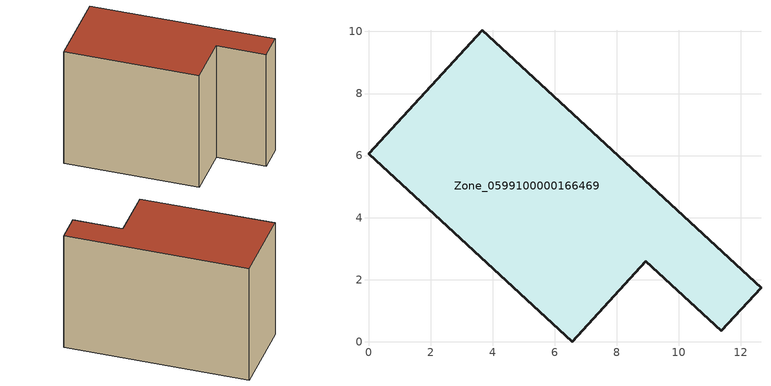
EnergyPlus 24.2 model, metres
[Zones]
Zone_0599100000166469
 floor ground (C_G): 8.94,2.59 6.56,0 0,6.06 3.67,10.04 12.65,1.74 11.37,0.35 z0
 wall outside (C_F): 3.67,10.04 0,6.06 6.56,0 8.94,2.59 11.37,0.35 12.65,1.74 3.67,10.04 z0:8.41
 roof outside (C_R): 11.37,0.35 12.65,1.74 3.67,10.04 0,6.06 6.56,0 8.94,2.59 z8.41
[BUILDING]
Pand.0599100000166469: North Axis=0; Terrain=City; Loads Convergence Tolerance Value=0.04; Temperature Convergence Tolerance Value=0.4; Solar Distribution=FullExterior; Maximum Number of Warmup Days=25; Minimum Number of Warmup Days=1
[Site:Location]
Rotterdam.The.Hague.AP_ZH_NLD Design_Conditions: Latitude=51.96; Longitude=4.45; Time Zone=1; Elevation=-4.5
[SITE:GROUNDTEMPERATURE:BUILDINGSURFACE]
18, 18, 18, 18, 18, 18, 18, 18, 18, 18, 18, 18
[MATERIAL] Thermal Absorptance=0.9; Solar Absorptance=0.7; Visible Absorptance=0.7
Name | Roughness | Thickness | Conductivity | Density | Specific Heat
G.TI.1975-1991 | MediumSmooth | 0.15 | 0.288461 | 540 | 1210
F.TI.1975-1991 | Rough | 0.3 | 0.230769 | 1920 | 840
R.TI.1975-1991 | MediumRough | 0.2 | 0.153846 | 1500 | 1000
[CONSTRUCTION]
C_G: G.TI.1975-1991
C_F: F.TI.1975-1991
C_R: R.TI.1975-1991
[ZONE]
Zone_0599100000166469: Type=1; Multiplier=1; Ceiling Height=Autocalculate; Volume=Autocalculate; Floor Area=autocalculate; Part of Total Floor Area=Yes
[ZONEINFILTRATION:DESIGNFLOWRATE]
Infil_Zone_0599100000166469: Zone or ZoneList or Space or SpaceList=Zone_0599100000166469; Schedule=AlwaysOn; Design Flow Rate Calculation Method=Flow/Area; Flow Rate per Floor Area=0.003; Constant Term Coefficient=1; Temperature Term Coefficient=0; Velocity Term Coefficient=0; Velocity Squared Term Coefficient=0
[HVACTEMPLATE:ZONE:IDEALLOADSAIRSYSTEM]
Zone_0599100000166469: Maximum Heating Supply Air Temperature=50; Minimum Cooling Supply Air Temperature=13; Maximum Heating Supply Air Humidity Ratio=0.0156; Minimum Cooling Supply Air Humidity Ratio=0.0077; Heating Limit=NoLimit; Cooling Limit=NoLimit; Dehumidification Control Type=ConstantSensibleHeatRatio; Cooling Sensible Heat Ratio=0.7; Dehumidification Setpoint=60; Humidification Control Type=None; Humidification Setpoint=30; Outdoor Air Method=None; Outdoor Air Flow Rate per Person=0.00944; Outdoor Air Flow Rate per Zone Floor Area=0; Outdoor Air Flow Rate per Zone=0; Demand Controlled Ventilation Type=None; Outdoor Air Economizer Type=NoEconomizer; Heat Recovery Type=None; Sensible Heat Recovery Effectiveness=0.7; Latent Heat Recovery Effectiveness=0.65
[ZONECONTROL:THERMOSTAT]
ThermostatControl_Zone_0599100000166469: Zone or ZoneList=Zone_0599100000166469; Control Type Schedule=DualSetpointControlType; Control 1=Thermostat_Zone_0599100000166469; Temperature Difference Between Cutout And Setpoint=0
[THERMOSTATSETPOINT:DUALSETPOINT]
Thermostat_Zone_0599100000166469: Heating Setpoint Temperature Schedule=HeatingSetpoint_Zone_0599100000166469; Cooling Setpoint Temperature Schedule=CoolingSetpoint_Zone_0599100000166469
[SCHEDULE:COMPACT]
HeatingSetpoint_Zone_0599100000166469: Through: 12/31, For: AllDays, Until: 24:00, 21
CoolingSetpoint_Zone_0599100000166469: Through: 12/31, For: AllDays, Until: 24:00, 24
DualSetpointControlType: Through: 12/31, For: AllDays, Until: 24:00, 4
AlwaysOn: Through: 12/31, For: AllDays, Until: 24:00, 1
